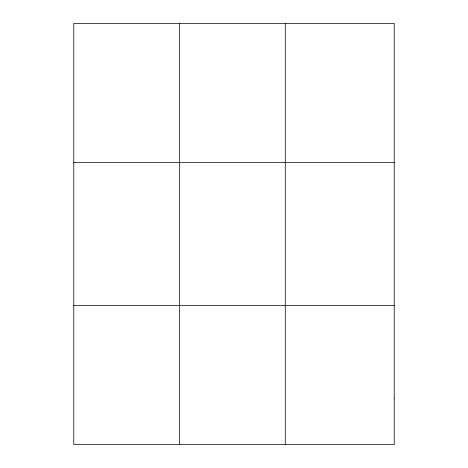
<?xml version="1.0" encoding="UTF-8"?>
<svg xmlns="http://www.w3.org/2000/svg" width="468" height="468" viewBox="0 0 468 468"><rect width="100%" height="100%" fill="white"/><g stroke="black" fill="none" stroke-linecap="round" stroke-linejoin="round"><path stroke-width="0.7" d="M179.525 444.6L179.525 23.4M285.269 444.6L285.269 23.4M73.786 162.396L394.214 162.396M73.786 305.604L394.214 305.604M394.214 398.268L394.214 444.6L73.786 444.6L73.786 23.4L394.214 23.4L394.214 398.268"/></g></svg>
